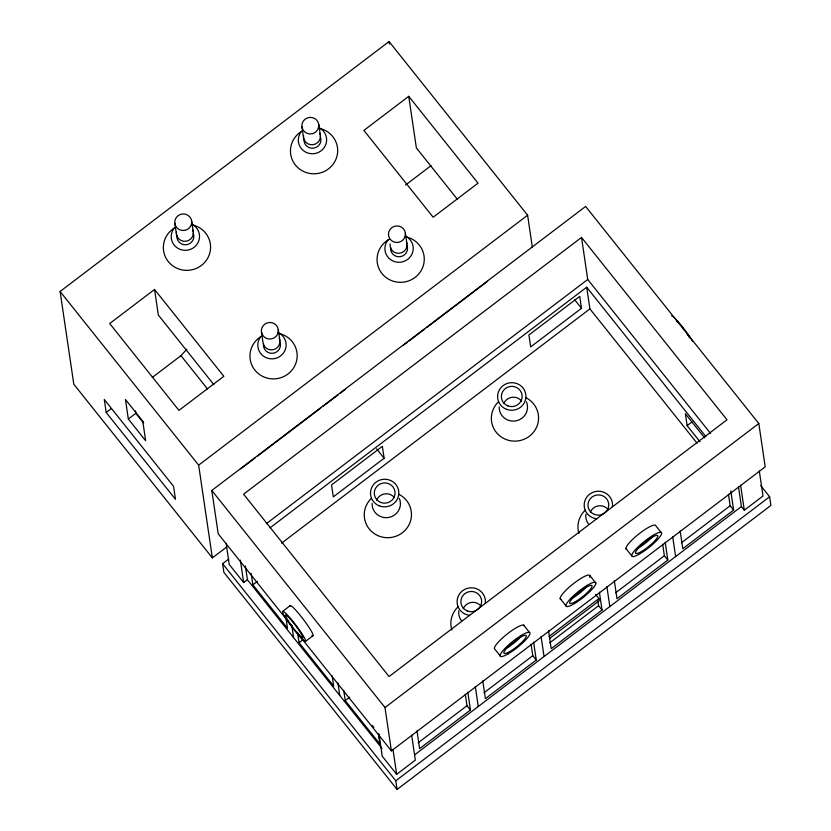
<?xml version="1.0" encoding="UTF-8"?>
<svg xmlns="http://www.w3.org/2000/svg" width="831" height="831" viewBox="0 0 831 831"><rect width="100%" height="100%" fill="white"/><g stroke="black" fill="none" stroke-linecap="round" stroke-linejoin="round"><path stroke-width="1.25" d="M152.281 377.461L180.961 355.668L186.85 349.207M226.79 546.923L212.352 557.892L73.803 384.223L60.102 291.484L389.053 41.55L527.612 215.219L532.297 246.973M154.556 289.458L109.692 323.539L178.966 410.379L223.83 376.298L154.556 289.458L158.326 315.032L213.91 384.701M408.748 96.323L363.885 130.415L433.159 217.244L478.022 183.163L408.748 96.323L416.362 147.897L457.445 199.388M106.191 412.477L104.28 399.472L173.554 486.312L175.476 499.306L106.191 412.477L111.312 408.582M405.455 185.105L431.05 165.649M142.776 421.244L145.654 440.742L128.338 419.032L135.806 413.35L135.453 410.919M212.352 557.892L198.651 465.152L527.612 215.219M291.847 626.107L218.2 533.793L211.801 490.456L585.616 206.441L758.807 423.53L765.206 466.866L391.391 750.881L298.319 634.219M240.772 468.819L255.138 457.902M257.195 456.344L320.808 408.011M322.864 406.452L338.259 394.756M340.305 393.198L345.436 389.292M403.004 345.561L407.128 342.424M409.184 340.855L424.641 329.118M426.698 327.549L487.485 281.366M581.523 237.437L243.597 494.196L389.074 676.548L727 419.79L581.523 237.437L587.735 279.476L710.578 433.46M266.346 523.665L587.735 279.476M760.718 485.605L769.62 496.761L770.898 505.435L397.083 789.45L223.892 572.362L222.615 563.698L228.816 558.993M270.127 527.758L586.707 287.225L705.924 436.659M384.13 458.255L333.293 496.876L331.538 484.961L382.374 446.34L384.13 458.255L376.588 448.792M581.503 308.291L530.666 346.922L528.911 334.997L579.747 296.376L581.503 308.291L574.709 299.773M281.584 543.162L589.906 308.893L586.707 287.225M226.115 543.297L229.242 564.478L243.67 582.562L247.409 579.726L245.384 566.025M285.989 617.984L287.505 628.215L252.863 584.795L257.35 581.388M282.8 611.252L290.279 605.57M332.171 675.873L333.688 686.105L299.046 642.685L303.533 639.278M305.434 641.449A18.905 2.161 52.8 0 0 290.507 618.42A18.905 2.161 52.8 0 0 286.404 619.178A18.905 2.161 52.8 0 0 305.434 641.449L312.913 635.767M700.014 441.78L687.123 425.628L692.015 421.909M378.354 733.763L379.871 743.994L345.229 700.575L349.716 697.167M391.391 750.881L384.992 707.545L758.807 423.53M549.104 636.421L598.933 598.569L595.578 594.373M549.426 638.592L599.244 600.74L598.933 598.569M418.19 742.769L466.991 705.696L465.287 694.186M483.974 692.784L532.785 655.701L531.082 644.202M549.769 642.799L598.569 605.716L597.873 600.948M615.563 592.815L664.364 555.731L662.66 544.222M681.347 542.82L730.158 505.747L728.455 494.237M467.811 692.13L470.45 710.027L419.613 748.658L416.975 730.761M533.606 642.145L536.244 660.043L485.408 698.674L482.769 680.776M599.39 592.16L602.039 610.058L551.202 648.689L548.553 630.791M665.184 542.176L667.823 560.073L616.986 598.694L614.348 580.796M730.792 490.913L733.617 510.089L682.781 548.709L680.142 530.812M414.513 754.943L741.418 506.567L738.468 486.634M378.915 733.804L382.229 756.231L396.657 774.326L415.344 760.126L411.667 735.206M741.418 506.567L744.306 510.192L762.993 495.993L759.316 471.073M397.083 789.45L395.805 780.787L769.62 496.761M704.698 437.947L685.367 413.713L687.123 425.628M589.906 308.893L697.043 443.183M730.158 505.747L733.617 510.089M661.611 533.097A18.905 3.812 -38.6 0 0 638.634 546.383A18.905 3.812 -38.6 0 0 639.735 553.882A18.905 3.812 -38.6 0 0 661.611 533.097L655.836 525.857A18.905 3.812 -38.6 0 0 638.301 534.406A18.905 3.812 -38.6 0 0 626.605 549.312M664.364 555.731L667.823 560.073M625.93 548.574L631.705 555.814M590.052 575.841L595.817 583.082A18.905 3.812 -38.6 0 1 573.951 603.877A18.905 3.812 -38.6 0 1 572.839 596.367A18.905 3.812 -38.6 0 1 595.817 583.082M598.569 605.716L602.039 610.058M560.146 598.569L565.911 605.799M523.686 625.13L529.451 632.37M532.785 655.701L536.244 660.043M500.698 656.49L494.923 649.25A18.905 3.812 -38.6 0 1 507.066 634.105A18.905 3.812 -38.6 0 1 524.268 625.94M466.991 705.696L470.45 710.027M180.961 355.668L207.542 388.991M60.102 291.484L198.651 465.152M211.801 490.456L384.992 707.545M143.161 421.681L125.46 399.534L128.338 419.032M135.806 413.35L143.68 423.218M372.267 725.442L373.888 727.457M247.409 579.726L381.98 748.399M222.615 563.698L395.805 780.787M740.618 485.273L744.306 510.192M672.684 536.618L675.624 556.562M606.89 586.613L609.829 606.547M541.095 636.598L544.045 656.532M389.053 41.55L389.438 44.095M475.311 686.583L478.251 706.516M405.372 233.033A8.507 8.279 -8.4 0 1 393.717 241.883A8.507 8.279 -8.4 0 1 391.754 227.684A8.507 8.279 -8.4 0 1 405.372 233.033L406.972 243.867M318.782 124.484A8.507 8.279 -8.4 0 1 307.127 133.344A8.507 8.279 -8.4 0 1 305.164 119.145A8.507 8.279 -8.4 0 1 318.782 124.484L320.382 135.318M301.933 126.831L303.533 137.666M392.98 749.406L396.657 774.326M343.722 690.343L345.229 700.575M337.937 683.04L339.775 695.505M278.281 329.595A8.507 8.279 -8.4 0 1 266.626 338.446A8.507 8.279 -8.4 0 1 264.653 324.256A8.507 8.279 -8.4 0 1 278.281 329.595L279.881 340.43M261.433 331.943L263.032 342.767A8.507 8.279 -8.4 0 0 273.679 349.571A8.507 8.279 -8.4 0 0 279.299 338.352M297.54 632.453L299.046 642.685M291.754 625.151L293.592 637.616M251.17 573.286L252.863 584.795M191.681 221.056A8.507 8.279 -8.4 0 1 180.026 229.907A8.507 8.279 -8.4 0 1 178.063 215.707A8.507 8.279 -8.4 0 1 191.681 221.056L193.28 231.891M240.356 560.136L243.67 582.562M174.832 223.394L176.432 234.228M560.821 599.296A18.905 3.812 -38.6 0 1 574.46 582.874A18.905 3.812 -38.6 0 1 589.709 577.358M671.562 315.873A18.905 2.161 52.8 0 1 690.592 338.144M691.319 339.266A18.905 2.161 52.8 0 1 692.566 341.344M521.473 635.912A14.179 2.857 -38.6 0 1 506.713 648.045M587.268 585.928A14.179 2.857 -38.6 0 1 570.887 598.912M676.424 321.005A14.179 1.62 52.8 0 1 678.138 322.729M682.407 327.726A14.179 1.62 52.8 0 1 683.913 329.658M686.801 333.584A14.179 1.62 52.8 0 1 688.078 335.464M688.67 336.347A14.179 1.62 52.8 0 1 689.699 337.999M290.05 606.194A18.905 2.161 52.8 0 1 303.969 620.227A18.905 2.161 52.8 0 1 311.916 635.372M652.044 537.106A14.179 2.857 -38.6 0 1 638.582 547.909M526.158 397.81A23.632 22.988 -8.4 0 1 534.458 430.957A23.632 22.988 -8.4 0 1 499.68 435.797A23.632 22.988 -8.4 0 1 498.652 401.633M526.428 401.892A14.179 13.795 -8.4 0 1 515.864 420.87A14.179 13.795 -8.4 0 1 499.202 406.858M503.752 403.544A10.398 10.117 -8.4 0 1 521.588 401.061M399.067 494.372A23.632 22.988 -8.4 0 1 407.367 527.529A23.632 22.988 -8.4 0 1 372.579 532.359A23.632 22.988 -8.4 0 1 371.561 498.195M399.337 498.455A14.179 13.795 -8.4 0 1 388.763 517.433A14.179 13.795 -8.4 0 1 372.111 503.42M376.651 500.106A10.398 10.117 -8.4 0 1 394.486 497.624M451.835 630.033A23.632 22.988 -8.4 0 1 458.151 606.744M461.641 620.934A14.179 13.795 -8.4 0 1 458.805 610.764M469.453 615.283A14.179 13.795 -8.4 0 1 457.206 599.93A14.179 13.795 -8.4 0 1 473.068 587.881A14.179 13.795 -8.4 0 1 485.314 603.233M463.251 608.645A10.398 10.117 -8.4 0 1 481.076 606.173M578.937 533.46A23.632 22.988 -8.4 0 1 585.253 510.182M588.743 524.371A14.179 13.795 -8.4 0 1 585.897 514.202M596.544 518.721A14.179 13.795 -8.4 0 1 584.297 503.368A14.179 13.795 -8.4 0 1 600.159 491.318A14.179 13.795 -8.4 0 1 612.405 506.671M590.342 512.083A10.398 10.117 -8.4 0 1 608.178 509.6M319.8 133.24A8.507 8.279 -8.4 0 1 313.09 144.687A8.507 8.279 -8.4 0 1 303.523 135.505M318.491 127.423A14.179 13.795 -8.4 0 1 324.713 146.796A14.179 13.795 -8.4 0 1 304.302 151.304A14.179 13.795 -8.4 0 1 301.643 131.142M320.309 136.71A8.507 8.279 -8.4 0 1 313.599 148.157A8.507 8.279 -8.4 0 1 304.032 138.964M318.242 128.119A23.632 22.988 -8.4 0 1 335.433 160.414A23.632 22.988 -8.4 0 1 298.828 168.485A23.632 22.988 -8.4 0 1 300.583 132.015M192.699 229.803A8.507 8.279 -8.4 0 1 185.999 241.25A8.507 8.279 -8.4 0 1 176.432 232.067M191.4 223.986A14.179 13.795 -8.4 0 1 197.622 243.369A14.179 13.795 -8.4 0 1 177.211 247.867A14.179 13.795 -8.4 0 1 174.541 227.704M193.218 233.272A8.507 8.279 -8.4 0 1 186.508 244.719A8.507 8.279 -8.4 0 1 176.941 235.537M192.345 224.921A23.632 22.988 -8.4 0 1 207.594 258.399A23.632 22.988 -8.4 0 1 170.22 263.707A23.632 22.988 -8.4 0 1 175.58 227.299M277.99 332.535A14.179 13.795 -8.4 0 1 284.212 351.908A14.179 13.795 -8.4 0 1 263.801 356.406A14.179 13.795 -8.4 0 1 261.142 336.254M279.808 341.811A8.507 8.279 -8.4 0 1 273.098 353.268A8.507 8.279 -8.4 0 1 263.531 344.076M277.741 333.231A23.632 22.988 -8.4 0 1 294.932 365.515A23.632 22.988 -8.4 0 1 258.327 373.597A23.632 22.988 -8.4 0 1 260.082 337.126M406.39 241.779A8.507 8.279 -8.4 0 1 399.68 253.226A8.507 8.279 -8.4 0 1 390.113 244.044M405.092 235.962A14.179 13.795 -8.4 0 1 411.314 255.346A14.179 13.795 -8.4 0 1 390.902 259.843A14.179 13.795 -8.4 0 1 388.233 239.681M406.91 245.249A8.507 8.279 -8.4 0 1 400.199 256.696A8.507 8.279 -8.4 0 1 390.632 247.513M406.037 236.897A23.632 22.988 -8.4 0 1 421.286 270.376A23.632 22.988 -8.4 0 1 383.912 275.684A23.632 22.988 -8.4 0 1 389.272 239.276M509.6 651.67A14.179 2.857 -38.6 0 0 526.303 636.006A14.179 2.857 -38.6 0 0 509.33 645.614A14.179 2.857 -38.6 0 0 509.6 651.67M507.845 654.039A18.905 3.812 -38.6 0 0 530.043 633.17A18.905 3.812 -38.6 0 0 507.346 646.071A18.905 3.812 -38.6 0 0 507.845 654.039M575.395 601.675A14.179 2.857 -38.6 0 0 592.088 586.021A14.179 2.857 -38.6 0 0 575.125 595.63A14.179 2.857 -38.6 0 0 575.395 601.675M288.243 620.83A14.179 1.62 52.8 0 0 302.577 637.678A14.179 1.62 52.8 0 0 291.536 620.539A14.179 1.62 52.8 0 0 288.243 620.83M641.47 551.524A14.179 2.857 -38.6 0 0 657.872 535.933A14.179 2.857 -38.6 0 0 640.639 545.905A14.179 2.857 -38.6 0 0 641.47 551.524M506.38 409.278A14.179 13.795 -8.4 0 0 525.805 394.528A14.179 13.795 -8.4 0 0 503.098 385.626A14.179 13.795 -8.4 0 0 506.38 409.278M507.814 405.871A10.398 10.117 -8.4 0 0 522.055 395.047A10.398 10.117 -8.4 0 0 505.404 388.513A10.398 10.117 -8.4 0 0 507.814 405.871M379.279 505.85A14.179 13.795 -8.4 0 0 398.703 491.09A14.179 13.795 -8.4 0 0 376.007 482.188A14.179 13.795 -8.4 0 0 379.279 505.85M380.712 502.433A10.398 10.117 -8.4 0 0 394.964 491.609A10.398 10.117 -8.4 0 0 378.313 485.086A10.398 10.117 -8.4 0 0 380.712 502.433M467.313 610.972A10.398 10.117 -8.4 0 0 481.554 600.148A10.398 10.117 -8.4 0 0 464.903 593.625A10.398 10.117 -8.4 0 0 467.313 610.972M594.404 514.41A10.398 10.117 -8.4 0 0 608.656 503.586A10.398 10.117 -8.4 0 0 592.004 497.063A10.398 10.117 -8.4 0 0 594.404 514.41"/></g></svg>
